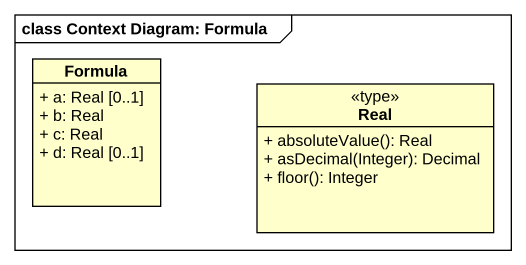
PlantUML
@startuml
mainframe class Context Diagram: Formula
hide circle
hide empty members
skinparam classAttributeIconSize 0
class Formula {
  + a: Real [0..1]
  + b: Real
  + c: Real
  + d: Real [0..1]
}
class Real <<type>> {
  + absoluteValue(): Real
  + asDecimal(Integer): Decimal
  + floor(): Integer
}
@enduml
